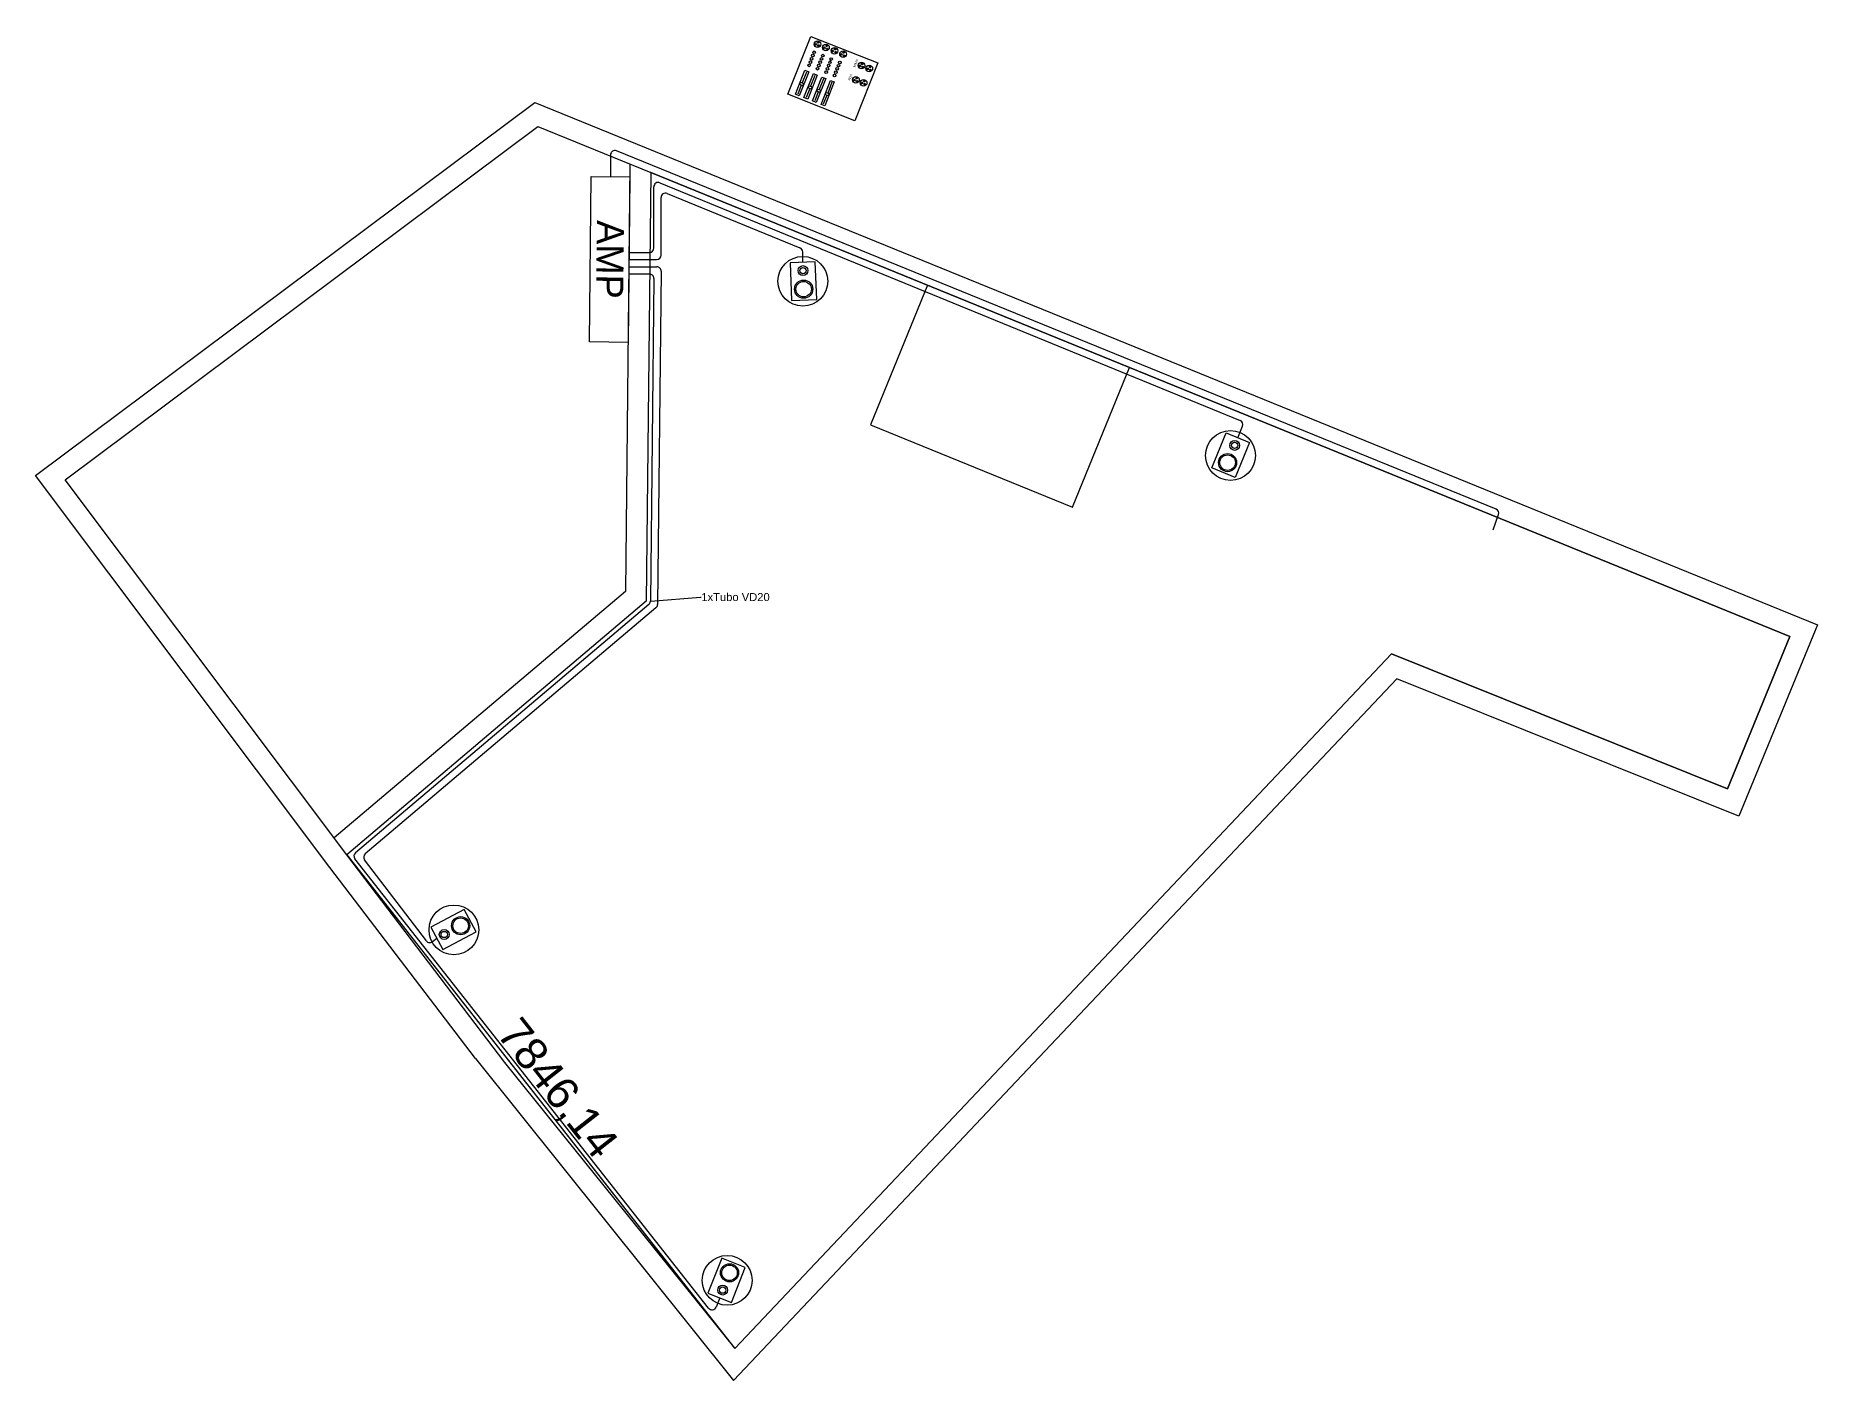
# Model space of a CAD drawing. Header units: millimetres. Extents: x -2296 to 86409, y -5695 to 20115.
# Drawn here: x 64147 to 86409, y 1537 to 18347 of the extents above; entities that cross this region are included whole.
import ezdxf
from ezdxf import colors
from ezdxf.entities.mleader import LeaderData, LeaderLine
from ezdxf.math import Vec2, Vec3

# ---------------------------------------------------------------- set-up
doc = ezdxf.new("R2010")
doc.units = ezdxf.units.MM
doc.layers.get('Defpoints').update_dxf_attribs({"color": 140})
for name, color, linetype in [('Amplificador Dayton 300', 190, 'Continuous'), ('Ligação exterior', 171, 'Continuous'), ('LINE_LEFT', 170, 'Continuous'), ('Line_RIGHT', 1, 'Continuous')]:
    doc.layers.add(name, color=color, linetype=linetype)
doc.styles.add('Standar', font='GOTHIC.TTF', dxfattribs={"height": 1.35})
doc.styles.get("Standard").update_dxf_attribs({"font": 'arial.ttf'})
doc.dimstyles.new('ISO-25', dxfattribs={"dimtxt": 400, "dimasz": 2.5, "dimexe": 1.25, "dimexo": 0.625, "dimtad": 1, "dimtxsty": 'Standard', "dimcen": 2.5, "dimadec": 0, "dimazin": 0, "dimtfac": 1, "dimtmove": 0, "dimatfit": 3, "dimfxl": 1, "dimarcsym": 0})

# ---------------------------------------------------------------- blocks, each defined once
blk = doc.blocks.new('*U3')
at = {"color": 0, "linetype": 'Continuous'}
for p, q in [((-0.16, 0.205), (-0.16, -0.274)), ((0.16, 0.205), (-0.16, 0.205)), ((0.16, -0.274), (0.16, 0.205)), ((-0.16, -0.274), (0.16, -0.274))]:
    blk.add_line(p, q, dxfattribs=at)
for centre, radius in [((0, 0.099), 0.0622), ((0, 0.099), 0.0399), ((0, -0.137), 0.115), ((0, -0.137), 0.0983)]:
    blk.add_circle(centre, radius, dxfattribs=at)
blk = doc.blocks.new('*U4')
at = {"color": 0, "linetype": 'Continuous'}
for p, q in [((-0.16, 0.205), (-0.16, -0.274)), ((0.16, 0.205), (-0.16, 0.205)), ((0.16, -0.274), (0.16, 0.205)), ((-0.16, -0.274), (0.16, -0.274))]:
    blk.add_line(p, q, dxfattribs=at)
for centre, radius in [((0, 0.099), 0.0622), ((0, 0.099), 0.0399), ((0, -0.137), 0.115), ((0, -0.137), 0.0983)]:
    blk.add_circle(centre, radius, dxfattribs=at)
blk = doc.blocks.new('*U5')
at = {"color": 0, "linetype": 'Continuous'}
for p, q in [((-0.16, 0.205), (-0.16, -0.274)), ((0.16, 0.205), (-0.16, 0.205)), ((0.16, -0.274), (0.16, 0.205)), ((-0.16, -0.274), (0.16, -0.274))]:
    blk.add_line(p, q, dxfattribs=at)
for centre, radius in [((0, 0.099), 0.0622), ((0, 0.099), 0.0399), ((0, -0.137), 0.115), ((0, -0.137), 0.0983)]:
    blk.add_circle(centre, radius, dxfattribs=at)
blk = doc.blocks.new('*D6')
at = {"layer": 'Amplificador Dayton 300', "color": 0, "lineweight": -2, "transparency": 16777216}
for p, q in [((68034, 8107), (68035, 8108)), ((68036, 8105), (72880, 1939)), ((72882, 1938), (72882, 1938))]:
    blk.add_line(p, q, dxfattribs=at)
at = {"layer": 'Amplificador Dayton 300', "color": 0, "transparency": 16777216}
for points in [[(68036, 8105), (68035, 8105), (68034, 8107)], [(72880, 1939), (72879, 1939), (72881, 1937)]]:
    blk.add_solid(points, dxfattribs=at)
at = {"layer": 'Defpoints', "color": 0, "transparency": 16777216}
for p in [(68034, 8107), (72881, 1937), (72881, 1937)]:
    blk.add_point(p, dxfattribs=at)
at = {"layer": 'Amplificador Dayton 300', "color": 0, "transparency": 16777216, "insert": (70647, 5171), "char_height": 400, "attachment_point": 5, "rotation": 308.1555}
blk.add_mtext('7846,14', dxfattribs=at)
blk = doc.blocks.new('mesa')
at = {"layer": 'Ligação exterior', "color": 7, "linetype": 'Continuous', "lineweight": -3}
for p, q in [((0, 0), (449, 1102)), ((449, 1102), (1725, 582)), ((1725, 582), (1276, -520)), ((1276, -520), (0, 0)), ((469, -133), (655, 323)), ((581, 39), (511, -133)), ((727, 294), (541, -163)), ((553, 51), (570, 93)), ((610, 28), (553, 51)), ((570, 93), (627, 70)), ((682, 287), (599, 82)), ((627, 70), (610, 28)), ((632, -199), (818, 257)), ((655, 323), (727, 294)), ((889, 228), (703, -229)), ((715, -15), (732, 27)), ((732, 27), (790, 4)), ((845, 221), (761, 16)), ((790, 4), (772, -38)), ((818, 257), (889, 228)), ((541, -163), (469, -133)), ((703, -229), (632, -199)), ((744, -27), (674, -199)), ((772, -38), (715, -15))]:
    blk.add_line(p, q, dxfattribs=at)
at = {"layer": 'Ligação exterior', "color": 5, "linetype": 'Continuous', "lineweight": -3}
for p, q in [((145, -1), (331, 456)), ((403, 426), (216, -30)), ((358, 420), (274, 214)), ((331, 456), (403, 426)), ((257, 172), (187, 0)), ((228, 183), (245, 226)), ((286, 160), (228, 183)), ((245, 226), (303, 202)), ((303, 202), (286, 160)), ((216, -30), (145, -1))]:
    blk.add_line(p, q, dxfattribs=at)
at = {"layer": 'Ligação exterior', "color": 112, "linetype": 'Continuous', "lineweight": -3}
for p, q in [((307, -67), (493, 390)), ((565, 360), (379, -96)), ((520, 353), (436, 148)), ((493, 390), (565, 360)), ((419, 106), (349, -66)), ((390, 117), (408, 160)), ((448, 94), (390, 117)), ((408, 160), (465, 136)), ((465, 136), (448, 94)), ((379, -96), (307, -67))]:
    blk.add_line(p, q, dxfattribs=at)
at = {"layer": 'Ligação exterior', "color": 5, "linetype": 'Continuous', "lineweight": -3}
for centre, radius in [((461, 672), 25.2), ((486, 734), 25.2), ((512, 797), 25.2), ((575, 953), 63.8), ((542, 948), 14.9), ((588, 984), 14.9), ((596, 926), 14.9), ((410, 548), 25.2), ((436, 610), 25.2)]:
    blk.add_circle(centre, radius, dxfattribs=at)
at = {"layer": 'Ligação exterior', "color": 112, "linetype": 'Continuous', "lineweight": -3}
for centre, radius in [((649, 668), 25.2), ((674, 731), 25.2), ((737, 886), 63.8), ((704, 882), 14.9), ((750, 918), 14.9), ((758, 860), 14.9), ((573, 482), 25.2), ((598, 544), 25.2), ((623, 606), 25.2)]:
    blk.add_circle(centre, radius, dxfattribs=at)
at = {"layer": 'Ligação exterior', "color": 7, "linetype": 'Continuous', "lineweight": -3}
for centre, radius in [((836, 664), 25.2), ((900, 820), 63.8), ((866, 816), 14.9), ((912, 852), 14.9), ((920, 794), 14.9), ((1062, 754), 63.8), ((1028, 750), 14.9), ((1075, 786), 14.9), ((1083, 727), 14.9), ((735, 416), 25.2), ((760, 478), 25.2), ((785, 540), 25.2), ((811, 602), 25.2), ((897, 350), 25.2), ((922, 412), 25.2), ((948, 474), 25.2), ((973, 536), 25.2), ((998, 598), 25.2)]:
    blk.add_circle(centre, radius, dxfattribs=at)
at = {"layer": 'Ligação exterior', "color": 1, "linetype": 'Continuous', "lineweight": -3}
for centre, radius in [((1413, 534), 63.8), ((1380, 529), 14.9), ((1426, 565), 14.9), ((1434, 507), 14.9)]:
    blk.add_circle(centre, radius, dxfattribs=at)
at = {"layer": 'Ligação exterior', "color": 30, "linetype": 'Continuous', "lineweight": -3}
for centre, radius in [((1560, 474), 63.8), ((1526, 469), 14.9), ((1573, 505), 14.9), ((1581, 447), 14.9)]:
    blk.add_circle(centre, radius, dxfattribs=at)
at = {"layer": 'Ligação exterior', "color": 116, "linetype": 'Continuous', "lineweight": -3, "true_color": 0x136734}
for centre, radius in [((1303, 263), 63.8), ((1270, 258), 14.9), ((1316, 294), 14.9), ((1324, 236), 14.9), ((1449, 203), 63.8), ((1416, 199), 14.9), ((1462, 235), 14.9), ((1470, 176), 14.9)]:
    blk.add_circle(centre, radius, dxfattribs=at)
at = {"layer": 'Ligação exterior', "color": 7, "style": 'Standar'}
for s, p in [('AUX', (1189, 243)), ('MAIN', (1292, 496))]:
    blk.add_text(s, height=46.1, rotation=67.8311, dxfattribs=at).set_placement(p)

msp = doc.modelspace()

# ---------------------------------------------------------------- linework, layer by layer
for p, q in [((64147.163, 12848.417), (70383.934, 17509.51)), ((70383.934, 17509.51), (86408.876, 10979.989)), ((64515.739, 12795.491), (70422.335, 17209.825)), ((70422.335, 17209.825), (71834.69, 16634.347)), ((71571.975, 16741.393), (71515.667, 11398.678)), ((71834.69, 16634.347), (71777.406, 11275.608)), ((71834.69, 16634.347), (86065.598, 10835.824)), ((75289.728, 15226.558), (74579.137, 13482.604)), ((77103.571, 12453.999), (77814.162, 14197.952)), ((74579.137, 13482.604), (77103.571, 12453.999)), ((67824.123, 7948.33), (64147.163, 12848.417)), ((68033.973, 8106.93), (64515.739, 12795.491)), ((71515.667, 11398.678), (67875.824, 8317.685)), ((71777.406, 11275.608), (68033.973, 8106.93)), ((86408.876, 10979.989), (85429.424, 8588.214)), ((86065.598, 10835.824), (85285.098, 8929.881)), ((72881.3, 1937.223), (81087.907, 10619.75)), ((85285.098, 8929.881), (81087.907, 10619.75)), ((72865.329, 1537.393), (81155.943, 10308.798)), ((85429.424, 8588.214), (81155.943, 10308.798)), ((70009.254, 5511.963), (68033.973, 8106.93)), ((69642.731, 5559.188), (67824.123, 7948.33)), ((69642.731, 5559.188), (72865.329, 1537.393)), ((70007.264, 5510.405), (72881.3, 1937.223))]:
    msp.add_line(p, q)
msp.add_lwpolyline([(72881.3, 1937.223), (81087.907, 10619.75), (85285.098, 8929.881), (86065.598, 10835.824), (71834.69, 16634.347), (71777.406, 11275.608), (68033.973, 8106.93), (72881.3, 1937.223)])
at = {"layer": 'Amplificador Dayton 300'}
msp.add_lwpolyline([(82359.809, 12170.728), (82426.245, 12359.38, 0.400131312), (82395.119, 12428.59), (71405.581, 16906.385, 0.532655248), (71329.82, 16855.446), (71329.82, 16584.925)], format="xyb", dxfattribs=at)
at = {"layer": 'Ligação exterior', "color": 6, "linetype": 'Continuous', "lineweight": -3}
msp.add_lwpolyline([(71570.299, 16582.39), (71548.482, 14512.251), (71067.522, 14517.32), (71089.34, 16587.459)], close=True, dxfattribs=at)
at = {"layer": 'LINE_LEFT'}
for p, q in [((71961.609, 15602.326), (71961.609, 16323.81)), ((72037.476, 16374.706), (73696.79, 15694.586)), ((73730.934, 15514.274), (73730.934, 15643.69)), ((71559.39, 15547.321), (71906.603, 15547.321)), ((71559.39, 15457.318), (71906.979, 15457.318)), ((71961.982, 15401.724), (71917.441, 11235.038)), ((71897.976, 11193.642), (68266.379, 8119.628)), ((69029.182, 7031.405), (68258.149, 8044.328)), ((69160.242, 7062.04), (69106.266, 7020.954))]:
    msp.add_line(p, q, dxfattribs=at)
for centre in [(73732.951, 15276.329), (69373.216, 7168.172)]:
    msp.add_circle(centre, 311.154, dxfattribs=at)
for centre, start, end in [((72016.614, 16323.81), 67.7122461, 180), ((71906.603, 15602.326), 270, 0), ((73675.928, 15643.69), 0, 67.7122461), ((71906.979, 15402.312), 359.387543, 90), ((71862.438, 11235.626), 310.2466832, 359.387543), ((68301.917, 8077.644), 130.2466832, 217.2782897), ((69072.95, 7064.722), 217.2782897, 307.2782897)]:
    msp.add_arc(centre, 55.006, start, end, dxfattribs=at)
at = {"layer": 'Line_RIGHT'}
for p, q in [((71947.472, 16508.873), (79196.051, 13537.824)), ((71871.606, 15692.33), (71871.606, 16457.976)), ((71559.39, 15637.324), (71816.6, 15637.324)), ((71559.39, 15367.314), (71816.009, 15367.314)), ((71871.011, 15311.721), (71827.883, 11277.148)), ((79166.831, 13320.641), (79226.129, 13466.172)), ((71808.418, 11235.752), (68143.642, 8133.654)), ((72554.875, 2440.034), (68135.947, 8057.662)), ((72694.333, 2568.835), (72649.321, 2453.972))]:
    msp.add_line(p, q, dxfattribs=at)
at = {"layer": 'Line_RIGHT', "linetype": 'Continuous'}
for p, q in [((78842.958, 12943.419), (79020.89, 13380.106)), ((79020.89, 13380.106), (79312.771, 13261.176)), ((79312.771, 13261.176), (79134.838, 12824.489)), ((79134.838, 12824.489), (78842.958, 12943.419))]:
    msp.add_line(p, q, dxfattribs=at)
at = {"layer": 'Line_RIGHT'}
for centre in [(79076.534, 13099.034), (72787.347, 2787.856)]:
    msp.add_circle(centre, 311.154, dxfattribs=at)
at = {"layer": 'Line_RIGHT', "linetype": 'Continuous'}
for centre, radius in [((79127.617, 13224.402), 61.31), ((79127.617, 13224.402), 39.303), ((79039.981, 13009.322), 113.154), ((79039.981, 13009.322), 96.873)]:
    msp.add_circle(centre, radius, dxfattribs=at)
at = {"layer": 'Line_RIGHT'}
for centre, start, end in [((71926.611, 16457.976), 67.7122461, 180), ((71816.6, 15692.33), 270, 0), ((71816.009, 15312.309), 359.387543, 90), ((79175.189, 13486.928), 337.8310769, 67.7122461), ((71772.88, 11277.736), 310.2466832, 359.387543), ((68179.18, 8091.67), 130.2466832, 218.1892271), ((72598.108, 2474.041), 218.1892271, 338.6012187)]:
    msp.add_arc(centre, 55.006, start, end, dxfattribs=at)

# ---------------------------------------------------------------- block references
at = {"layer": 'LINE_LEFT', "linetype": 'Continuous'}
for name, p, xscale, yscale, zscale, rotation in [('*U3', (73738.313, 15312.752), 985.2901051008265, 985.2901051008265, 985.2901051008265, 2.09698799551707), ('*U4', (69338.129, 7157.022), 985.2901051008268, 985.2901051008268, 985.2901051008268, 118.0999483707428)]:
    msp.add_blockref(name, p, dxfattribs=dict(at, xscale=xscale, yscale=yscale, zscale=zscale, rotation=rotation))
at = {"layer": 'Line_RIGHT', "xscale": 0.6541670089699003, "yscale": 0.6541670089699003, "zscale": 0.6541670089699003, "rotation": 0.6498695447728731}
msp.add_blockref('mesa', (73546.115, 17613.63), dxfattribs=at)
at = {"layer": 'Line_RIGHT', "linetype": 'Continuous', "xscale": 985.2901051008264, "yscale": 985.2901051008264, "zscale": 985.2901051008264, "rotation": 158.6012187131359}
msp.add_blockref('*U5', (72767.909, 2756.591), dxfattribs=at)

# ---------------------------------------------------------------- texts
at = {"layer": 'Ligação exterior', "color": 6, "linetype": 'Continuous', "lineweight": -3, "insert": (71324.097, 15549.076), "char_height": 338.8232, "attachment_point": 5, "rotation": 269.3961639, "style": 'Standar'}
msp.add_mtext_dynamic_manual_height_columns('\\pxqc;AMP', width=596.77692, gutter_width=1694.116, heights=[0], dxfattribs=at)

# ---------------------------------------------------------------- dimensions: what is measured, and where the dimension line sits
at = {"layer": 'Amplificador Dayton 300'}
dim = msp.add_aligned_dim(p1=(68033.973, 8106.93), p2=(72881.3, 1937.223), distance=0, dimstyle='ISO-25', dxfattribs=at)
dim.commit()
dim.dimension.update_dxf_attribs({"geometry": '*D6', "text_midpoint": (70647.149, 5170.97)})

# ---------------------------------------------------------------- leaders
at = {"layer": 'Amplificador Dayton 300', "color": 7}
ml = msp.add_multileader_mtext('Standard', dxfattribs=at)
ml.set_content('1xTubo VD20', color=7)
ml.set_leader_properties()
ml.build(insert=Vec2(0, 0))
ctx = ml.context
ctx.base_point, ctx.char_height, ctx.plane_origin = Vec3(72462.646, 11328.289), 100, Vec3(71827.883, 11277.148)
notes = []
notes.append((ctx, [(0, (1, 1, 0), (72454.646, 11328.289), (1, 0), 8, [(0, [(71827.883, 11277.148)], 0, [])])]))
ctx.mtext.insert, ctx.mtext.flow_direction = Vec3(72464.646, 11379.141), 5
for ctx, leaders in notes:
    for number, flags, end, landing, length, lines in leaders:
        leader = LeaderData()
        leader.index, (leader.has_last_leader_line, leader.has_dogleg_vector, leader.attachment_direction) = number, flags
        leader.last_leader_point, leader.dogleg_vector, leader.dogleg_length = Vec3(end), Vec3(landing), length
        for number, points, colour, breaks in lines:
            line = LeaderLine()
            line.index, line.vertices, line.color, line.breaks = number, Vec3.list(points), colors.encode_raw_color(colour), breaks
            leader.lines.append(line)
        ctx.leaders.append(leader)

doc.saveas('drawing.dxf')
